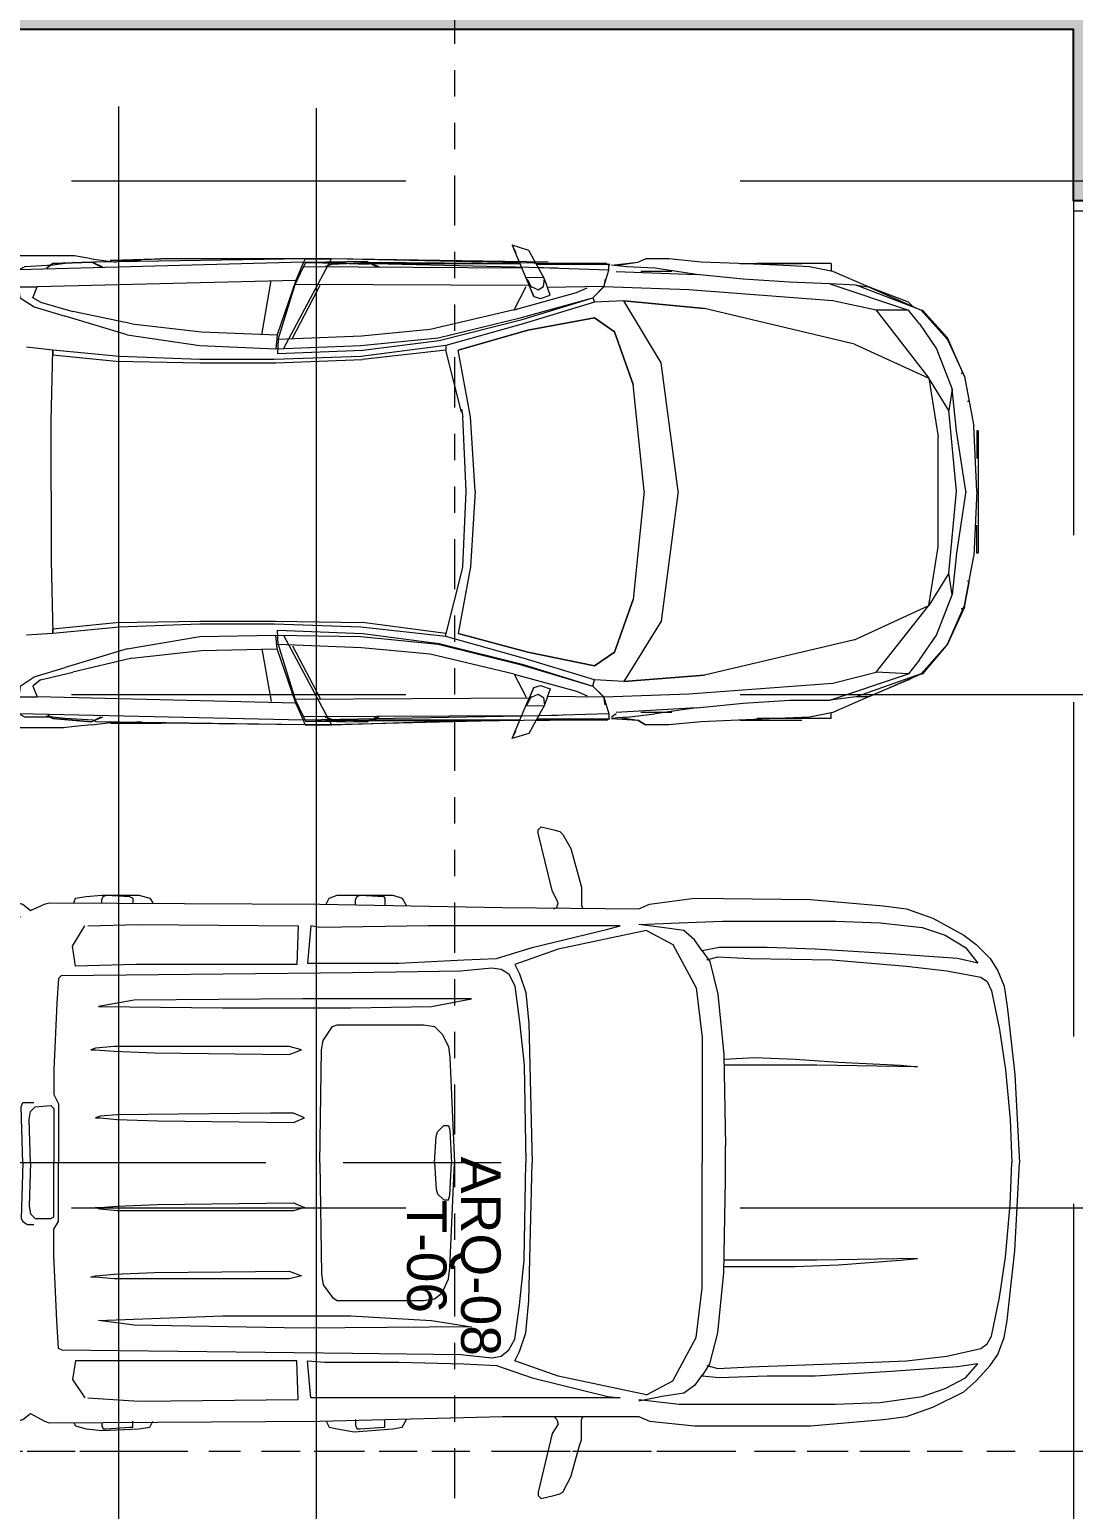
# Model space of a CAD drawing. Header units: metres. Extents: x -54 to 264, y -14 to 31.
# Drawn here: x 40.26 to 44.22, y 8.78 to 14.4 of the extents above; entities that cross this region are included whole.
import ezdxf
from ezdxf.enums import TextEntityAlignment as Align

# ---------------------------------------------------------------- set-up
doc = ezdxf.new("R2010")
doc.units = ezdxf.units.M
doc.header["$LTSCALE"] = 0.001
for name, pattern in [('CENTERX2', [101.6, 63.5, -12.7, 12.7, -12.7]), ('DIVIDEX2', [63.5, 25.4, -12.7, 0, -12.7, 0, -12.7]), ('HIDDENX2', [19.05, 12.7, -6.35])]:
    doc.linetypes.add(name, pattern=pattern)
doc.layers.get('0').update_dxf_attribs({"lineweight": 13, "true_color": 0x000000})
for name, color, linetype, lineweight, true_color in [('Jach-Anotaciones-Hatch-Lum80%', 250, 'Continuous', 13, 0x333333), ('JACH-Anotaciones-Lineas-CORTE', 7, 'DIVIDEX2', 18, 0x000000), ('JACH-Anotaciones-Lineas-CORTE @ 0.05', 7, 'DIVIDEX2', 18, 0x000000), ('JACH-Anotaciones-Lineas-CORTE @ 0.075', 7, 'DIVIDEX2', 18, 0x000000), ('JACH-Anotaciones-Lineas-EJES', 7, 'CENTERX2', 9, 0x666666), ('JACH-Arq-Lineas-Proyeccion', 250, 'HIDDENX2', 13, 0x333333), ('JACH-Arq-Mobiliario01-Autos', 7, 'Continuous', 9, 0x4d4d4d), ('JACH-Arq-Puertas01-', 7, 'Continuous', 13, 0x404040)]:
    doc.layers.add(name, color=color, linetype=linetype, lineweight=lineweight, true_color=true_color)
doc.layers.add('JACH-Arq-Muros01-Carga', color=3, linetype='Continuous', lineweight=25)
doc.styles.add('01c-Arial-JACH(3mm)', font='arial.ttf', dxfattribs={"height": 3})

# ---------------------------------------------------------------- blocks, each defined once
blk = doc.blocks.new('A$Cd78148f6')
for points in [[(4.0262, 3.0387), (4.0379, 3.0446), (4.0438, 3.0622), (4.0203, 3.1093), (3.9674, 3.3267), (3.9674, 3.3385), (3.9791, 3.3502), (4.0262, 3.3385), (4.0497, 3.3326), (4.0614, 3.3209), (4.0908, 3.268), (4.1261, 3.1445), (4.132, 3.121), (4.132, 3.1034), (4.132, 3.074), (4.132, 3.0505), (4.1378, 3.0387)], [(0, 2.0748), (0, 2.7919), (0.0294, 2.8448), (0.0764, 2.8624), (0.0764, 2.9564), (0.1058, 3.0035), (0.4232, 3.0799), (1.3636, 3.0916), (1.922, 3.0799), (2.0101, 3.0564), (2.0395, 3.0329), (2.0924, 3.0564), (2.1101, 3.0622), (3.1386, 3.0564), (3.8322, 3.0446), (4.3494, 3.0387), (4.3906, 3.0564), (4.561, 3.0799), (5.0019, 3.074), (5.2781, 3.0505), (5.3663, 3.0387), (5.4662, 3.0035), (5.5837, 2.9388), (5.6308, 2.9035), (5.6837, 2.8506), (5.713, 2.8036), (5.7366, 2.7448), (5.7483, 2.6684), (5.7601, 2.5685), (5.7777, 2.4098), (5.7953, 2.0748)], [(2.2041, 3.0622), (2.21, 3.0799), (2.2511, 3.0857), (2.3099, 3.0916), (2.451, 3.0916), (2.4921, 3.0799), (2.5039, 3.0622)], [(2.3099, 3.0622), (2.3099, 3.074), (2.3158, 3.0857), (2.3275, 3.0916), (2.4157, 3.0857), (2.4275, 3.0799), (2.4275, 3.0622)], [(3.1622, 3.0564), (3.1739, 3.0799), (3.2033, 3.0916), (3.268, 3.0916), (3.4149, 3.0916), (3.4502, 3.0799), (3.4678, 3.0505)], [(3.2738, 3.0564), (3.2738, 3.074), (3.2797, 3.0857), (3.2915, 3.0916), (3.3796, 3.0857), (3.3855, 3.0799), (3.3855, 3.0505)], [(0.094, 2.9153), (0.0999, 2.9623), (0.1352, 2.9858), (0.2116, 3.0093), (0.3409, 3.0152), (0.8464, 3.027), (1.4576, 3.0329), (1.8397, 3.0329), (1.9514, 3.0329), (1.9925, 3.0211), (1.9984, 3.0093), (1.9749, 2.9741), (1.9749, 2.9271), (1.9749, 2.0748)], [(0.2527, 2.9858), (0.241, 2.98), (0.241, 2.9682)], [(0.2527, 2.98), (0.2762, 2.98)], [(0.2939, 2.9682), (0.288, 2.98), (0.2762, 2.9858)], [(1.7045, 3.0035), (1.6928, 3.0035), (1.6928, 2.9917)], [(1.6928, 2.9741), (1.6928, 2.9858)], [(1.7045, 3.0035), (1.7339, 3.0035)], [(1.7515, 2.9917), (1.7515, 3.0035), (1.7398, 3.0035)], [(1.7515, 2.9858), (1.7515, 2.9741)], [(2.257, 2.9741), (2.451, 2.98), (3.0564, 2.9741), (3.0505, 2.8271), (2.4392, 2.8271), (2.21, 2.8213), (2.1982, 2.8977), (2.2452, 2.9741)], [(4.3494, 2.98), (4.5023, 2.9858), (4.6668, 2.9917), (4.8961, 2.9917), (5.0959, 2.9917), (5.2663, 2.9858), (5.425, 2.9682), (5.5132, 2.9388), (5.5896, 2.8918), (5.6366, 2.833), (5.5602, 2.8506), (5.3075, 2.8683), (5.0195, 2.8859), (4.8373, 2.8918), (4.6551, 2.8918), (4.5904, 2.88), (4.6198, 2.8389), (4.6492, 2.7155), (4.6727, 2.4862), (4.6786, 2.1395)], [(4.5904, 2.88), (4.561, 2.9212), (4.5199, 2.9564), (4.4376, 2.9682), (4.3494, 2.98)], [(0.241, 2.9564), (0.241, 2.9682)], [(0.241, 2.9623), (0.241, 2.9506), (0.2527, 2.9447)], [(0.2762, 2.9447), (0.2527, 2.9447)], [(0.2762, 2.9447), (0.288, 2.9506), (0.2939, 2.9623)], [(0.288, 2.9682), (0.288, 2.9564)], [(1.6928, 2.9741), (1.6928, 2.9623), (1.7045, 2.9564)], [(1.7339, 2.9564), (1.7045, 2.9564)], [(1.7398, 2.9564), (1.7515, 2.9623), (1.7515, 2.9741)], [(3.1563, 2.833), (3.4384, 2.833), (3.6853, 2.8448), (3.8087, 2.8506), (3.9439, 2.8918), (4.2319, 2.9623), (4.2789, 2.9741), (3.5501, 2.9741), (3.1386, 2.9682), (3.1034, 2.9741), (3.0916, 2.833), (3.1563, 2.833)], [(4.3788, 2.9564), (4.0438, 2.8859), (3.8792, 2.8271), (3.8969, 2.7919), (3.9204, 2.7213), (3.9321, 2.6038), (3.9439, 2.0748)], [(4.3788, 2.9564), (4.4787, 2.9035), (4.5669, 2.739), (4.5904, 2.5509), (4.5904, 2.304), (4.5904, 2.0748)], [(0.094, 2.9153), (0.094, 2.8977)], [(0.094, 2.8977), (1.8456, 2.9094), (1.9043, 2.8977), (1.9043, 2.0748)], [(0.1058, 2.0748), (0.1058, 2.7448), (0.1058, 2.8213), (0.1117, 2.8977)], [(0.7406, 2.9035), (0.7582, 2.8036), (0.7876, 2.7448), (0.8523, 2.7037), (0.9345, 2.6978), (1.4635, 2.6978), (1.5399, 2.7272), (1.5576, 2.7684), (1.587, 2.8448), (1.587, 2.9035)], [(2.1571, 2.786), (3.2621, 2.7977), (3.6735, 2.8036), (3.7911, 2.8154), (3.8263, 2.8095), (3.8557, 2.7919), (3.8792, 2.7448), (3.8969, 2.6097), (3.9145, 2.4451), (3.9204, 2.0748)], [(4.6081, 2.8448), (4.6492, 2.8565), (4.7726, 2.8506), (5.0841, 2.8448), (5.3663, 2.8213), (5.5191, 2.8036), (5.6484, 2.7801), (5.6719, 2.7625), (5.6895, 2.7272), (5.7189, 2.5803), (5.7424, 2.4275), (5.7601, 2.2394), (5.7659, 2.0748)], [(2.1571, 2.786), (2.1453, 2.7742), (2.1395, 2.6802), (2.1277, 2.4275), (2.1277, 2.3334), (2.1453, 2.2981), (2.1453, 2.0748)], [(0.2116, 2.6684), (1.7692, 2.6684)], [(2.7684, 2.6626), (3.2562, 2.6626), (3.5618, 2.6684), (3.7147, 2.6978), (3.074, 2.6978), (2.4333, 2.6919), (2.2981, 2.6684), (2.7684, 2.6626)], [(3.1386, 2.0748), (3.1445, 2.5039), (3.1504, 2.5391), (3.1857, 2.592), (3.2033, 2.5979), (3.5324, 2.5979), (3.5736, 2.592), (3.603, 2.5626), (3.6265, 2.5156), (3.6324, 2.4745), (3.65, 2.0748)], [(0.2116, 2.5626), (1.7927, 2.5626)], [(3.0681, 2.5039), (3.0211, 2.5156), (2.9388, 2.5156), (2.3569, 2.5156), (2.2864, 2.5097), (2.2688, 2.5039), (2.2864, 2.5039), (2.3569, 2.498), (2.5097, 2.4921), (3.0211, 2.4862), (3.0681, 2.5039)], [(4.6727, 2.4686), (4.7903, 2.4745), (4.9431, 2.4686), (5.1076, 2.4568), (5.3428, 2.4451), (5.4074, 2.4392), (5.0254, 2.4451), (4.8373, 2.4451), (4.6727, 2.4451)], [(0.2116, 2.4451), (1.7927, 2.4451)], [(0.2116, 2.3275), (1.7927, 2.3275)], [(2.0101, 2.0748), (2.0043, 2.2864), (2.0101, 2.304), (2.0278, 2.304), (2.0513, 2.304)], [(2.0395, 2.0748), (2.0337, 2.2394), (2.0395, 2.2688), (2.0572, 2.2864), (2.1159, 2.2923), (2.1277, 2.2805), (2.1277, 2.0748)], [(3.0799, 2.2452), (3.0387, 2.2629), (2.9506, 2.2629), (2.3687, 2.257), (2.304, 2.2511), (2.2864, 2.2452), (2.304, 2.2452), (2.3687, 2.2394), (2.5215, 2.2335), (3.0387, 2.2276), (3.0799, 2.2452)], [(0.2116, 2.2217), (1.7927, 2.2217)], [(3.5736, 2.0748), (3.5795, 2.1747), (3.5853, 2.1924), (3.6089, 2.2159), (3.6265, 2.2159), (3.6324, 2.1982), (3.6382, 2.0748)], [(4.6786, 2.0101), (4.6786, 2.1395)], [(0, 2.0748), (0, 1.3577), (0.0294, 1.3048), (0.0764, 1.2931), (0.0764, 1.1873), (0.1058, 1.152), (0.4232, 1.0697), (1.3636, 1.058), (1.922, 1.0756), (2.0101, 1.0991), (2.0395, 1.1226), (2.0924, 1.0932), (2.1101, 1.0874), (3.1386, 1.0932), (3.8322, 1.1109), (4.3494, 1.1109), (4.3906, 1.0932), (4.561, 1.0756), (5.0019, 1.0756), (5.2781, 1.0991), (5.3663, 1.1109), (5.4662, 1.1461), (5.5837, 1.2049), (5.6308, 1.2461), (5.6837, 1.3048), (5.713, 1.346), (5.7366, 1.4106), (5.7483, 1.4753), (5.7601, 1.5811), (5.7777, 1.7398), (5.7953, 2.0748)], [(0.094, 1.2343), (0.0999, 1.1873), (0.1352, 1.1579), (0.2116, 1.1403), (0.3409, 1.1285), (0.8464, 1.1226), (1.4576, 1.1109), (1.8397, 1.1167), (1.9514, 1.1226), (1.9925, 1.1285), (1.9984, 1.1403), (1.9749, 1.1755), (1.9749, 1.2225), (1.9749, 2.0748)], [(0.094, 1.2519), (1.8456, 1.2461), (1.9043, 1.2519), (1.9043, 2.0748)], [(0.1058, 2.0748), (0.1058, 1.4106), (0.1058, 1.3283), (0.1117, 1.2519)], [(0.2116, 2.0748), (1.7927, 2.0748)], [(2.9329, 2.0748), (0.529, 2.0748)], [(2.0101, 2.0748), (2.0043, 1.8632), (2.0101, 1.8514), (2.0278, 1.8397), (2.0513, 1.8397)], [(2.0395, 2.0748), (2.0337, 1.9102), (2.0395, 1.8808), (2.0572, 1.8632), (2.1159, 1.8632), (2.1277, 1.8691), (2.1277, 2.0748)], [(2.1571, 1.3636), (2.1453, 1.3695), (2.1395, 1.4753), (2.1277, 1.7221), (2.1277, 1.8221), (2.1453, 1.8514), (2.1453, 2.0748)], [(2.1571, 1.3636), (3.2621, 1.3519), (3.6735, 1.346), (3.7911, 1.3342), (3.8263, 1.3401), (3.8557, 1.3636), (3.8792, 1.4048), (3.8969, 1.5341), (3.9145, 1.7045), (3.9204, 2.0748)], [(3.1386, 2.0748), (3.1445, 1.6516), (3.1504, 1.6105), (3.1857, 1.5634), (3.2033, 1.5517), (3.5324, 1.5517), (3.5736, 1.5576), (3.603, 1.5811), (3.6265, 1.634), (3.6324, 1.6751), (3.65, 2.0748)], [(3.8263, 2.0748), (3.2268, 2.0748)], [(3.5736, 2.0748), (3.5795, 1.9749), (3.5853, 1.9572), (3.6089, 1.9337), (3.6265, 1.9337), (3.6324, 1.9514), (3.6382, 2.0748)], [(4.3788, 1.1932), (4.0438, 1.2637), (3.8792, 1.3225), (3.8969, 1.3577), (3.9204, 1.4283), (3.9321, 1.5517), (3.9439, 2.0748)], [(4.3788, 1.1932), (4.4787, 1.2461), (4.5669, 1.4106), (4.5904, 1.5987), (4.5904, 1.8456), (4.5904, 2.0748)], [(4.6081, 1.3048), (4.6492, 1.2931), (4.7726, 1.299), (5.0841, 1.3107), (5.3663, 1.3225), (5.5191, 1.3401), (5.6484, 1.3695), (5.6719, 1.3871), (5.6895, 1.4165), (5.7189, 1.5634), (5.7424, 1.7163), (5.7601, 1.9161), (5.7659, 2.0748)], [(4.3494, 1.1755), (4.5023, 1.1579), (4.6668, 1.1579), (4.8961, 1.1579), (5.0959, 1.1579), (5.2663, 1.1638), (5.425, 1.1873), (5.5132, 1.2167), (5.5896, 1.2578), (5.6366, 1.3107), (5.5602, 1.299), (5.3075, 1.2813), (5.0195, 1.2637), (4.8373, 1.2637), (4.6551, 1.2578), (4.5904, 1.2637), (4.6198, 1.3107), (4.6492, 1.4283), (4.6727, 1.6575), (4.6786, 2.0101)], [(0.2116, 1.9279), (1.7927, 1.9279)], [(3.0799, 1.9043), (3.0387, 1.8926), (2.9506, 1.8926), (2.3687, 1.8926), (2.304, 1.8985), (2.2864, 1.9043), (2.304, 1.9043), (2.3687, 1.9102), (2.5215, 1.9161), (3.0387, 1.922), (3.0799, 1.9043)], [(0.2116, 1.8221), (1.7927, 1.8221)], [(0.2116, 1.7045), (1.7927, 1.7045)], [(4.6727, 1.681), (4.7903, 1.681), (4.9431, 1.681), (5.1076, 1.6869), (5.3428, 1.7045), (5.4074, 1.7104), (5.0254, 1.7045), (4.8373, 1.7045), (4.6727, 1.7045)], [(3.0681, 1.6457), (3.0211, 1.634), (2.9388, 1.634), (2.3569, 1.634), (2.2864, 1.6399), (2.2688, 1.6399), (2.2864, 1.6457), (2.3569, 1.6516), (2.5097, 1.6575), (3.0211, 1.6634), (3.0681, 1.6457)], [(0.2116, 1.5928), (1.7927, 1.5928)], [(0.2116, 1.4812), (1.7692, 1.4812)], [(2.7684, 1.4929), (3.2562, 1.4929), (3.5618, 1.4753), (3.7147, 1.4518), (3.074, 1.4459), (2.4333, 1.4576), (2.2981, 1.4753), (2.7684, 1.4929)], [(0.7406, 1.2461), (0.7582, 1.346), (0.7876, 1.4048), (0.8523, 1.4459), (0.9345, 1.4518), (1.4635, 1.4576), (1.5399, 1.4283), (1.5576, 1.3812), (1.587, 1.3107), (1.587, 1.2461)], [(2.257, 1.1814), (2.451, 1.1696), (3.0564, 1.1755), (3.0505, 1.3225), (2.4392, 1.3225), (2.21, 1.3225), (2.1982, 1.2519), (2.2452, 1.1814)], [(3.1563, 1.3166), (3.4384, 1.3166), (3.6853, 1.3107), (3.8087, 1.3048), (3.9439, 1.2578), (4.2319, 1.1873), (4.2789, 1.1814), (3.5501, 1.1814), (3.1386, 1.1814), (3.1034, 1.1814), (3.0916, 1.3225), (3.1563, 1.3166)], [(0.094, 1.2343), (0.094, 1.2519)], [(4.5904, 1.2696), (4.561, 1.2284), (4.5199, 1.199), (4.4376, 1.1873), (4.3494, 1.1696)], [(0.2527, 1.2108), (0.241, 1.2049), (0.241, 1.1932)], [(0.241, 1.1932), (0.241, 1.1814)], [(0.241, 1.1814), (0.241, 1.1755), (0.2527, 1.1696)], [(0.2762, 1.2049), (0.2527, 1.2049)], [(0.2939, 1.1932), (0.288, 1.2049), (0.2762, 1.2108)], [(0.2762, 1.1696), (0.288, 1.1755), (0.2939, 1.1814)], [(0.288, 1.1814), (0.288, 1.1932)], [(1.7045, 1.199), (1.6928, 1.1932), (1.6928, 1.1814)], [(1.6928, 1.1814), (1.6928, 1.1638)], [(1.7339, 1.1932), (1.7045, 1.1932)], [(1.7515, 1.1814), (1.7515, 1.1932), (1.7398, 1.199)], [(1.7515, 1.1638), (1.7515, 1.1814)], [(0.2527, 1.1696), (0.2762, 1.1696)], [(1.6928, 1.1638), (1.6928, 1.1579), (1.7045, 1.152)], [(1.7045, 1.152), (1.7339, 1.152)], [(1.7398, 1.152), (1.7515, 1.1579), (1.7515, 1.1638)], [(2.2041, 1.0874), (2.21, 1.0756), (2.2511, 1.0638), (2.3099, 1.058), (2.451, 1.0638), (2.4921, 1.0697), (2.5039, 1.0932)], [(2.3099, 1.0874), (2.3099, 1.0756), (2.3158, 1.0638), (2.3275, 1.0638), (2.4157, 1.0697), (2.4275, 1.0697), (2.4275, 1.0932)], [(3.1622, 1.0932), (3.1739, 1.0697), (3.2033, 1.0638), (3.268, 1.0521), (3.4149, 1.0638), (3.4502, 1.0697), (3.4678, 1.0991)], [(3.2738, 1.0991), (3.2738, 1.0756), (3.2797, 1.0638), (3.2915, 1.0638), (3.3796, 1.0697), (3.3855, 1.0697), (3.3855, 1.0991)], [(4.0262, 1.1109), (4.0379, 1.0991), (4.0438, 1.0815), (4.0203, 1.0462), (3.9674, 0.8229), (3.9674, 0.8111), (3.9791, 0.7994), (4.0262, 0.8111), (4.0497, 0.817), (4.0614, 0.8229), (4.0908, 0.8816), (4.1261, 1.0051), (4.132, 1.0227), (4.132, 1.0521), (4.132, 1.0756), (4.132, 1.0991), (4.1378, 1.1109)]]:
    blk.add_lwpolyline(points)
blk = doc.blocks.new('A$C2694dd4e')
for points in [[(-2.1865, 0.8523), (-1.9925, 0.9522), (-1.922, 0.9757)], [(-1.922, 0.9757), (-1.9043, 0.9816), (-1.9043, 0.9816), (-1.8162, 0.8875)], [(-1.346, 0.3762), (-1.922, 0.9757)], [(-1.7809, 0.8464), (-1.9043, 0.9816)], [(-1.7398, 0.817), (-1.9043, 0.9816)], [(-1.3754, 0.3115), (-1.9925, 0.9522)], [(-1.8397, 0.9052), (-1.8632, 0.9169), (-1.8397, 0.9052)], [(-1.7398, 0.8111), (-1.8397, 0.9052), (-1.7398, 0.8111)], [(-1.9572, 0.6348), (-2.1865, 0.8523), (-2.2276, 0.817), (-1.9925, 0.5936)], [(-2.1453, 0.817), (-1.9279, 0.8816)], [(-1.8162, 0.8875), (-1.7692, 0.8346)], [(-1.7398, 0.8052), (-1.775, 0.8464)], [(-1.7692, 0.8346), (-1.7398, 0.8052)], [(-1.7398, 0.8111), (-1.7398, 0.817)], [(-1.7398, 0.8111), (-1.7398, 0.8111)], [(-1.7221, 0.77), (-1.7398, 0.8111), (-1.728, 0.7758)], [(-1.7398, 0.8052), (-1.587, 0.6524), (-1.3401, 0.3938), (-1.7398, 0.8111)], [(-1.3401, 0.3938), (-1.7398, 0.8052)], [(-1.7574, 0.4643), (-1.9572, 0.6348)], [(-1.9925, 0.5936), (-1.7633, 0.4114)], [(-1.4812, 0.288), (-1.7574, 0.4643)], [(-1.3166, 0.4526), (-1.3636, 0.3409)], [(-1.2813, 0.4056), (-1.3107, 0.4643), (-1.3225, 0.4349)], [(-1.7633, 0.4114), (-1.487, 0.241)], [(-1.3166, 0.288), (-1.2813, 0.4056)], [(-1.3401, 0.2704), (-1.3166, 0.288), (-1.3166, 0.2939), (-1.3636, 0.3409), (-1.3754, 0.3115)], [(-1.1109, 0.1528), (-1.299, 0.3468)], [(-1.105, 0.1469), (-1.299, 0.3468)], [(-1.1109, 0.1587), (-1.2931, 0.3468)], [(-1.4812, 0.288), (-1.3871, 0.3174)], [(-1.4812, 0.288), (-1.2696, 0.1646)], [(-1.3812, 0.2998), (-1.393, 0.2704), (-1.3754, 0.3115), (-1.3636, 0.2762), (-1.3401, 0.2704)], [(-1.3636, 0.335), (-1.3754, 0.2998)], [(-1.3695, 0.3233), (-1.3754, 0.3115)], [(-1.3695, 0.3291), (-1.3695, 0.3233)], [(-1.346, 0.2292), (-1.3166, 0.288)], [(-1.1226, 0.1352), (-1.299, 0.3291)], [(-1.487, 0.241), (-1.2402, 0.1058)], [(-1.393, 0.2704), (-1.3812, 0.2469), (-1.346, 0.2292)], [(-1.1814, 0.1058), (-1.3342, 0.2586)], [(-1.1109, 0.1587), (-1.1109, 0.1528), (-1.1285, 0.1705)], [(-1.2696, 0.1646), (-1.2284, 0.1469)], [(-1.1814, 0.1058), (-1.1226, 0.1352), (-1.1109, 0.1469), (-1.105, 0.1469)], [(-1.1814, 0.1058), (-1.2402, 0.1058)]]:
    blk.add_lwpolyline(points)
blk = doc.blocks.new('A$C1acd5600')
for points in [[(1.2519, 2.5685), (1.199, 2.5685), (1.0874, 2.5685), (0.9581, 2.5685)], [(2.163, 2.545), (1.0815, 2.5156)], [(1.2108, 2.5333), (1.105, 2.5274), (1.0815, 2.5156)], [(1.1873, 2.5215), (1.2108, 2.5391), (1.1932, 2.5274)], [(1.2108, 2.5391), (1.3577, 2.545), (1.2108, 2.5391)], [(1.2578, 2.5391), (1.2108, 2.5333)], [(1.2931, 2.5685), (1.2519, 2.5685)], [(1.3636, 2.545), (1.2578, 2.5391)], [(1.3577, 2.5568), (1.2931, 2.5685)], [(1.3577, 2.5568), (1.4518, 2.545)], [(1.3989, 2.5274), (1.3577, 2.545)], [(1.3577, 2.545), (1.3577, 2.545)], [(1.393, 2.5274), (1.3577, 2.545)], [(1.3754, 2.545), (1.3636, 2.545)], [(2.1688, 2.5568), (1.3754, 2.545)], [(1.4459, 2.5509), (1.4283, 2.5509)], [(1.6399, 2.5568), (1.4341, 2.5509)], [(1.4341, 2.5509), (1.6222, 2.5568)], [(1.4341, 2.5509), (1.4341, 2.5509)], [(1.5458, 2.5509), (1.4812, 2.5509), (1.4459, 2.5509)], [(1.4812, 2.5509), (1.4812, 2.5509)], [(2.1688, 2.5568), (1.6222, 2.5568)], [(2.1688, 2.5568), (1.6222, 2.5568)], [(2.163, 2.545), (2.1336, 2.4745), (2.063, 2.2688)], [(2.0866, 2.2159), (2.2688, 2.5568)], [(2.1688, 2.5568), (2.2688, 2.5568), (2.1688, 2.5568), (2.163, 2.545)], [(3.1269, 2.5215), (2.163, 2.545)], [(2.2688, 2.5568), (2.1688, 2.5568)], [(2.1688, 2.5568), (2.1688, 2.5568)], [(2.1688, 2.5568), (2.1688, 2.5568)], [(3.0975, 2.5391), (2.2688, 2.5568)], [(3.0916, 2.545), (2.2688, 2.5568)], [(3.0916, 2.5391), (2.6214, 2.5509), (2.2688, 2.5568)], [(3.3326, 2.5333), (3.4325, 2.545)], [(3.3914, 2.5274), (3.3326, 2.5333)], [(3.3561, 2.5333), (3.4325, 2.545), (3.4619, 2.5568)], [(3.5501, 2.5568), (3.4619, 2.5568), (3.4619, 2.5568)], [(3.6735, 2.545), (3.5501, 2.5568)], [(3.8146, 2.5391), (3.6735, 2.545)], [(3.9615, 2.5333), (3.8146, 2.5391)], [(3.8205, 2.5391), (4.0556, 2.5391)], [(4.1672, 2.5391), (3.8851, 2.5391)], [(4.1731, 2.5097), (4.0849, 2.5274), (3.9615, 2.5333)], [(4.1672, 2.5391), (4.1672, 2.5097)], [(2.1336, 2.4745), (1.152, 2.451)], [(1.3989, 2.5274), (1.3989, 2.5274)], [(2.0043, 2.2688), (2.0395, 2.4745)], [(3.3091, 2.4804), (3.3032, 2.451), (3.2621, 2.4098), (3.268, 2.3922)], [(3.3502, 2.5097), (3.6559, 2.498)], [(3.4972, 2.5215), (3.3914, 2.5274)], [(3.5618, 2.5097), (3.4443, 2.5097)], [(3.5089, 2.5097), (3.4502, 2.5097)], [(3.6559, 2.498), (3.4972, 2.5215)], [(3.5618, 2.5097), (3.5089, 2.5097)], [(3.8322, 2.4804), (3.6559, 2.498)], [(4.0085, 2.4686), (3.8322, 2.4804)], [(4.3083, 2.451), (4.1731, 2.5097)], [(1.0874, 2.4098), (1.0815, 2.451), (1.152, 2.451)], [(1.1344, 2.4098), (1.152, 2.451)], [(3.3032, 2.451), (3.3032, 2.451)], [(3.6265, 2.4392), (3.3032, 2.451)], [(4.1731, 2.3981), (3.6265, 2.4392)], [(4.1614, 2.4627), (4.0085, 2.4686)], [(4.2613, 2.4568), (4.1614, 2.4627), (4.4611, 2.3628)], [(4.4611, 2.3922), (4.3083, 2.451), (4.5081, 2.3628), (4.2613, 2.4568), (4.3083, 2.451)], [(4.3083, 2.451), (4.3083, 2.451)], [(4.3083, 2.451), (4.3083, 2.451)], [(1.0874, 2.4098), (1.1403, 2.3746)], [(1.1638, 2.3922), (1.1344, 2.4098)], [(1.1403, 2.3746), (1.2578, 2.3393)], [(1.1638, 2.3922), (1.2872, 2.3569)], [(2.9858, 2.3334), (3.2621, 2.4098)], [(3.268, 2.3922), (2.9976, 2.3099)], [(3.3796, 2.3981), (3.268, 2.3922)], [(3.3796, 2.3981), (3.268, 2.3922)], [(3.5207, 2.163), (3.3796, 2.3981)], [(3.6853, 2.3687), (3.3796, 2.3981)], [(3.3796, 2.3981), (3.6853, 2.3687)], [(3.4267, 2.3922), (3.4267, 2.3922)], [(4.2554, 2.2335), (3.6853, 2.3687)], [(4.3377, 2.3628), (4.1731, 2.3981)], [(4.3377, 2.3628), (4.5375, 2.1042)], [(4.5023, 2.3099), (4.4611, 2.3628), (4.3377, 2.3628)], [(4.4611, 2.3922), (4.4787, 2.3746)], [(4.5081, 2.3628), (4.6081, 2.2511)], [(4.5081, 2.3628), (4.514, 2.3628)], [(4.5081, 2.3628), (4.5081, 2.3628)], [(4.514, 2.3628), (4.6081, 2.257)], [(1.4929, 2.2688), (1.2578, 2.3393)], [(1.5105, 2.3099), (1.2872, 2.3569)], [(1.5105, 2.3099), (1.775, 2.2805)], [(2.6743, 2.257), (2.9858, 2.3334)], [(2.9976, 2.3099), (2.7037, 2.2276)], [(3.268, 2.3334), (3.0152, 2.2864)], [(3.0152, 2.2864), (3.268, 2.3334)], [(3.3444, 2.2805), (3.268, 2.3334)], [(3.268, 2.3334), (3.3444, 2.2805)], [(4.5023, 2.3099), (4.5669, 2.2159)], [(1.4929, 2.2688), (1.7692, 2.2276)], [(1.775, 2.2805), (2.063, 2.2688)], [(2.063, 2.2688), (2.0572, 2.2159)], [(2.3804, 2.2276), (2.6743, 2.257)], [(3.0152, 2.2864), (2.7507, 2.21)], [(2.7507, 2.21), (3.0152, 2.2864)], [(3.4149, 2.0807), (3.3444, 2.2805)], [(3.3444, 2.2805), (3.4149, 2.0807)], [(4.6081, 2.2511), (4.6727, 2.1101), (4.6081, 2.257)], [(1.4635, 2.1865), (1.2108, 2.21), (1.1109, 2.2217)], [(1.2049, 1.9396), (1.2108, 2.21)], [(1.2108, 2.21), (1.2108, 2.1924)], [(1.2108, 2.1924), (1.4518, 2.1688)], [(1.7692, 2.2276), (2.0572, 2.2159)], [(2.0572, 2.2159), (2.3804, 2.2276)], [(2.7037, 2.2276), (2.3804, 2.1865)], [(2.7037, 2.2276), (2.7037, 2.21), (2.3863, 2.1747)], [(2.7037, 2.2276), (2.7037, 2.2276)], [(2.7625, 1.9749), (2.7037, 2.21)], [(2.7977, 1.9572), (2.7507, 2.21)], [(4.2554, 2.2335), (4.5375, 2.1042)], [(4.5669, 2.2159), (4.6257, 2.063)], [(1.4518, 2.1688), (1.7692, 2.163)], [(1.7692, 2.1747), (1.4635, 2.1865)], [(2.0513, 2.1747), (1.7692, 2.1747)], [(1.7692, 2.163), (2.0572, 2.163)], [(2.3804, 2.1865), (2.0513, 2.1747)], [(2.0572, 2.163), (2.3863, 2.1747)], [(3.5853, 1.6751), (3.5207, 2.163)], [(3.456, 1.6751), (3.4149, 2.0807)], [(4.6139, 1.9808), (4.5375, 2.1042), (4.5728, 1.8808)], [(4.5375, 2.1042), (4.5375, 2.1042)], [(4.6668, 2.1218), (4.661, 2.1218)], [(4.6668, 2.1218), (4.6668, 2.1218)], [(4.6727, 2.1101), (4.708, 1.922)], [(4.6727, 2.1101), (4.6903, 2.016), (4.6845, 2.016)], [(4.6257, 2.063), (4.6139, 1.9808)], [(4.6433, 1.9043), (4.6257, 2.063)], [(2.7625, 1.9866), (2.7684, 1.9572)], [(4.6139, 1.3636), (4.6433, 1.6751), (4.6139, 1.9808)], [(1.2049, 1.6751), (1.2049, 1.9396)], [(2.7801, 1.6751), (2.7684, 1.9572)], [(2.8154, 1.6751), (2.7977, 1.9572)], [(2.8154, 1.6751), (2.7977, 1.9572)], [(4.7197, 1.6751), (4.708, 1.922)], [(4.5728, 1.4635), (4.5728, 1.6751), (4.5728, 1.8808)], [(4.6786, 1.6751), (4.6433, 1.9043)], [(4.7256, 1.9043), (4.7197, 1.9043), (4.7197, 1.7986)], [(4.7256, 1.9043), (4.7256, 1.44)], [(1.2049, 1.6751), (1.2049, 1.4106)], [(2.7684, 1.3871), (2.7801, 1.6751)], [(2.8154, 1.6751), (2.7977, 1.3871)], [(3.456, 1.6751), (3.4149, 1.2637)], [(3.5853, 1.6751), (3.5207, 1.1814)], [(4.6786, 1.6751), (4.6433, 1.44)], [(4.6786, 1.6751), (4.6433, 1.44)], [(4.7197, 1.6751), (4.708, 1.4283)], [(4.7197, 1.44), (4.7197, 1.5458)], [(4.6139, 1.3636), (4.5375, 1.2402), (4.5728, 1.4635)], [(1.2049, 1.4106), (1.2108, 1.1344)], [(4.6433, 1.44), (4.6257, 1.2813)], [(4.6727, 1.2402), (4.708, 1.4283)], [(4.7256, 1.44), (4.7197, 1.44)], [(2.7625, 1.3695), (2.7037, 1.1344)], [(2.7977, 1.3871), (2.7507, 1.1344)], [(2.7625, 1.3636), (2.7684, 1.3871)], [(4.6257, 1.2813), (4.6139, 1.3636)], [(4.6727, 1.2343), (4.6903, 1.3283), (4.6845, 1.3342)], [(3.4149, 1.2637), (3.3444, 1.0638)], [(3.3444, 1.0638), (3.4149, 1.2637)], [(4.2554, 1.1109), (4.5375, 1.2402)], [(4.3377, 0.9874), (4.5375, 1.2402)], [(4.5375, 1.2402), (4.5375, 1.2402)], [(4.5669, 1.1285), (4.6257, 1.2813)], [(4.6727, 1.2343), (4.6081, 1.0932), (4.6727, 1.2402)], [(1.4518, 1.1755), (1.7692, 1.1814)], [(1.7692, 1.1814), (2.0572, 1.1814)], [(2.0572, 1.1814), (2.3863, 1.1755)], [(3.5207, 1.1814), (3.3796, 0.9522)], [(4.6668, 1.2284), (4.661, 1.2284)], [(4.6668, 1.2284), (4.6668, 1.2284)], [(1.4635, 1.1579), (1.2108, 1.1344), (1.1109, 1.1285)], [(1.2108, 1.152), (1.4518, 1.1755)], [(1.2108, 1.1344), (1.2108, 1.152)], [(1.7692, 1.1696), (1.4635, 1.1579)], [(2.0513, 1.1696), (1.7692, 1.1696)], [(1.7692, 1.1226), (2.0572, 1.1285)], [(2.3804, 1.1579), (2.0513, 1.1696)], [(2.0572, 1.1285), (2.3804, 1.1226)], [(2.063, 1.0756), (2.0572, 1.1285)], [(2.0866, 1.1285), (2.2688, 0.7876)], [(2.7037, 1.1226), (2.3804, 1.1579)], [(2.7037, 1.1226), (2.7037, 1.1344), (2.3863, 1.1755)], [(3.0152, 1.0638), (2.7507, 1.1344)], [(2.7507, 1.1344), (3.0152, 1.0638)], [(4.5023, 1.0345), (4.5669, 1.1285)], [(1.4929, 1.0756), (1.2578, 1.0051)], [(1.4929, 1.0756), (1.7692, 1.1226)], [(1.5105, 1.0403), (1.775, 1.0697)], [(1.775, 1.0697), (2.063, 1.0756)], [(2.0043, 1.0756), (2.0395, 0.8758)], [(2.163, 0.8052), (2.1336, 0.8699), (2.063, 1.0756)], [(2.3804, 1.1226), (2.6743, 1.0932)], [(2.6743, 1.0932), (2.9858, 1.0168)], [(2.9976, 1.0403), (2.7037, 1.1226)], [(2.7037, 1.1226), (2.7037, 1.1226)], [(4.2554, 1.1109), (3.6853, 0.9757)], [(4.5081, 0.9816), (4.6081, 1.0932), (4.514, 0.9816)], [(1.5105, 1.0403), (1.2872, 0.9874)], [(2.9858, 1.0168), (3.2621, 0.9345)], [(3.268, 0.9581), (2.9976, 1.0403)], [(3.268, 1.011), (3.0152, 1.0638)], [(3.0152, 1.0638), (3.268, 1.011)], [(3.3444, 1.0638), (3.268, 1.011)], [(3.268, 1.011), (3.3444, 1.0638)], [(4.5023, 1.0345), (4.4611, 0.9816), (4.3377, 0.9874)], [(1.0874, 0.9345), (1.1403, 0.9698)], [(1.1638, 0.9581), (1.1344, 0.9345)], [(1.1403, 0.9698), (1.2578, 1.0051)], [(1.1638, 0.9581), (1.2872, 0.9874)], [(3.2621, 0.9345), (3.268, 0.9581)], [(3.3796, 0.9522), (3.268, 0.9581)], [(3.3796, 0.9522), (3.268, 0.9581)], [(3.6853, 0.9757), (3.3796, 0.9522)], [(3.3796, 0.9522), (3.6853, 0.9757)], [(3.4267, 0.9581), (3.4267, 0.9581)], [(4.2613, 0.8934), (4.1614, 0.8816), (4.4611, 0.9816)], [(4.1731, 0.9463), (4.3377, 0.9874)], [(4.4611, 0.9581), (4.3083, 0.8934), (4.5081, 0.9816), (4.2613, 0.8934)], [(4.4611, 0.9581), (4.4787, 0.9698)], [(4.5081, 0.9816), (4.514, 0.9816)], [(4.5081, 0.9816), (4.5081, 0.9816)], [(1.0874, 0.9345), (1.0815, 0.8934), (1.152, 0.8934)], [(1.1344, 0.9345), (1.152, 0.8934)], [(3.3091, 0.864), (3.3032, 0.8934), (3.2621, 0.9345)], [(3.3032, 0.8934), (3.6265, 0.9052)], [(3.6265, 0.9052), (4.1731, 0.9463)], [(2.1336, 0.8699), (1.152, 0.8934)], [(3.3032, 0.8934), (3.3032, 0.8934)], [(3.6559, 0.8523), (3.3502, 0.8346)], [(3.6559, 0.8523), (3.4972, 0.8287)], [(3.6559, 0.8523), (3.8322, 0.8699)], [(3.8322, 0.8699), (4.0085, 0.8816)], [(4.0085, 0.8816), (4.1614, 0.8816)], [(4.3083, 0.8934), (4.1731, 0.8346)], [(4.3083, 0.8934), (4.2613, 0.8934)], [(4.3083, 0.8934), (4.3083, 0.8934)], [(4.3083, 0.8934), (4.3083, 0.8934)], [(2.163, 0.8052), (1.0815, 0.8287)], [(1.2108, 0.817), (1.105, 0.817), (1.0815, 0.8287)], [(1.1873, 0.8229), (1.2108, 0.8111), (1.1932, 0.8229)], [(1.2578, 0.8111), (1.2108, 0.817)], [(1.2108, 0.8111), (1.3577, 0.7994), (1.2108, 0.8111)], [(1.3636, 0.8052), (1.2578, 0.8111)], [(1.3577, 0.7876), (1.2931, 0.7817)], [(1.3989, 0.817), (1.3577, 0.7994)], [(1.393, 0.817), (1.3577, 0.7994)], [(1.3577, 0.7876), (1.4518, 0.7994)], [(1.3577, 0.7994), (1.3577, 0.7994)], [(1.3754, 0.7994), (1.3636, 0.8052)], [(2.1688, 0.7876), (1.3754, 0.7994)], [(1.3989, 0.817), (1.3989, 0.817)], [(1.4459, 0.7935), (1.4283, 0.7935)], [(1.6399, 0.7935), (1.4341, 0.7935)], [(1.4341, 0.7935), (1.6222, 0.7935)], [(1.4341, 0.7935), (1.4341, 0.7935)], [(1.5458, 0.7994), (1.4812, 0.7935), (1.4459, 0.7935)], [(1.4812, 0.7994), (1.4812, 0.7935)], [(2.1688, 0.7876), (1.6222, 0.7935)], [(2.1688, 0.7876), (1.6222, 0.7935)], [(3.1269, 0.8229), (2.163, 0.8052)], [(2.2688, 0.7876), (2.1688, 0.7876), (2.163, 0.8052)], [(2.2688, 0.7876), (2.1688, 0.7876)], [(2.1688, 0.7876), (2.2688, 0.7876)], [(2.1688, 0.7876), (2.1688, 0.7876)], [(2.1688, 0.7876), (2.1688, 0.7876)], [(2.9858, 0.8052), (2.2688, 0.7876)], [(2.2688, 0.7876), (2.6214, 0.7994), (2.98, 0.8052), (2.2688, 0.7876)], [(3.0916, 0.8052), (2.6214, 0.7994)], [(3.0505, 0.8052), (3.0916, 0.8052), (3.0505, 0.8052), (3.0975, 0.8052)], [(3.3502, 0.8287), (3.3326, 0.817)], [(3.3914, 0.817), (3.3326, 0.8111)], [(3.3326, 0.8111), (3.4325, 0.8052), (3.4619, 0.7876), (3.4619, 0.7876)], [(3.3502, 0.8287), (3.3502, 0.8287)], [(3.3561, 0.817), (3.4325, 0.8052)], [(3.3914, 0.817), (3.4972, 0.8287)], [(3.4619, 0.7876), (3.4325, 0.8052)], [(3.5618, 0.8346), (3.4443, 0.8346)], [(3.5089, 0.8346), (3.4502, 0.8346)], [(3.5501, 0.7876), (3.4619, 0.7876), (3.4619, 0.7876)], [(3.5618, 0.8346), (3.5089, 0.8346)], [(3.6735, 0.7994), (3.5501, 0.7876)], [(3.8146, 0.8052), (3.6735, 0.7994)], [(3.9615, 0.8111), (3.8146, 0.8052)], [(3.8205, 0.8052), (4.0556, 0.8052)], [(4.1672, 0.8111), (3.8851, 0.8111)], [(4.1731, 0.8346), (4.0849, 0.817), (3.9615, 0.8111)], [(4.1672, 0.8111), (4.1672, 0.8346)], [(1.2519, 0.7758), (1.199, 0.7758), (1.0874, 0.7758), (0.9581, 0.7758)], [(1.2931, 0.7817), (1.2519, 0.7758)]]:
    blk.add_lwpolyline(points)
at = {"lineweight": 0, "ltscale": 100, "rotation": 45.82138859261367}
blk.add_blockref('A$C2694dd4e', (4.2022, 3.2255), dxfattribs=at)
at = {"lineweight": 0, "ltscale": 100, "xscale": -1, "rotation": 134.1786114073864}
blk.add_blockref('A$C2694dd4e', (4.2022, 0.1189), dxfattribs=at)
blk = doc.blocks.new('*U57')
at = {"linetype": 'DIVIDEX2', "lineweight": 0, "ltscale": 100}
blk.add_lwpolyline([(-772.495, 0), (50.688, 0)], dxfattribs=at)
at = {"lineweight": 0, "ltscale": 100, "style": '01c-Arial-JACH(3mm)'}
for tag, p in [('JACH-SECCIONMURO', (-777.995, 2.109)), ('NO.DEPLANO', (-777.995, -1.994))]:
    blk.add_attdef(tag, text='', height=3, dxfattribs=at).set_placement(p, align=Align.MIDDLE_CENTER)
blk = doc.blocks.new('*U292')
at = {"layer": 'JACH-Anotaciones-Lineas-CORTE @ 0.05', "xscale": 0.05, "yscale": 0.05, "zscale": 0.05}
blk.add_blockref('*U57', (50.9401, 9), dxfattribs=at)
at = {"layer": 'JACH-Anotaciones-Lineas-CORTE @ 0.075', "xscale": 0.075, "yscale": 0.075, "zscale": 0.075}
blk.add_blockref('*U57', (50.9401, 9), dxfattribs=at)
blk = doc.blocks.new('*U185')
at = {"linetype": 'DIVIDEX2', "lineweight": 0, "ltscale": 100}
blk.add_lwpolyline([(-810.476, 0), (-344.582, 0)], dxfattribs=at)
at = {"lineweight": 0, "ltscale": 100, "style": '01c-Arial-JACH(3mm)'}
for tag, p in [('JACH-SECCIONMURO', (-815.976, 2.109)), ('NO.DEPLANO', (-815.976, -1.994))]:
    blk.add_attdef(tag, text='', height=3, dxfattribs=at).set_placement(p, align=Align.MIDDLE_CENTER)
blk = doc.blocks.new('*U378')
at = {"layer": 'JACH-Anotaciones-Lineas-CORTE @ 0.05'}
ref = blk.add_blockref('*U185', (-41.8709, -31.0582), dxfattribs=dict(at, xscale=0.05, yscale=0.05, zscale=-0.05, rotation=270))
ref.add_attrib('NO.DEPLANO', 'ARQ-08', dxfattribs={"layer": '0', "lineweight": 0, "ltscale": 100, "height": 0.15, "rotation": 270, "style": '01c-Arial-JACH(3mm)'}).set_placement((41.9706, 9.7406), align=Align.MIDDLE_CENTER)
ref.add_attrib('JACH-SECCIONMURO', 'T-06', dxfattribs={"layer": '0', "lineweight": 0, "ltscale": 100, "height": 0.15, "rotation": 270, "style": '01c-Arial-JACH(3mm)'}).set_placement((41.7654, 9.7406), align=Align.MIDDLE_CENTER)
at = {"layer": 'JACH-Anotaciones-Lineas-CORTE @ 0.075', "xscale": -0.075, "yscale": 0.075, "zscale": 0.075, "rotation": 90}
blk.add_blockref('*U185', (41.8709, -31.0582), dxfattribs=at)

msp = doc.modelspace()

# ---------------------------------------------------------------- hatches: boundary and pattern name
at = {"layer": 'Jach-Anotaciones-Hatch-Lum80%', "ltscale": 100}
msp.add_hatch(color=256, dxfattribs=at).paths.add_polyline_path([(40.1709, 14.55), (40.7209, 14.55), (41.2709, 14.55), (41.5709, 14.55), (42.3959, 14.55), (44.2209, 14.55), (44.2209, 15.45), (44.5209, 15.45), (44.5209, 15.3), (44.3709, 15.3), (44.3709, 14.2), (44.6709, 14.2), (44.6709, 14.05), (44.3709, 13.75), (44.2209, 13.75), (44.2209, 14.4), (38.6209, 14.4), (38.6209, 14.55), (39.4209, 14.55), (39.4209, 15.7), (38.6209, 15.7), (38.6209, 15.85), (40.1709, 15.85), (40.1709, 15.7), (39.5709, 15.7), (39.5709, 14.55), (39.9959, 14.55)])

# ---------------------------------------------------------------- linework, layer by layer
at = {"layer": 'JACH-Anotaciones-Lineas-EJES', "ltscale": 100}
for points in [[(40.5959, -2.4024), (40.5959, 25.8879)], [(41.3459, -2.4086), (41.3459, 25.8816)], [(22.6359, 13.825), (52.1472, 13.825)], [(22.6359, 11.875), (52.1472, 11.875)], [(22.6359, 9.925), (52.1472, 9.925)]]:
    msp.add_lwpolyline(points, dxfattribs=at)
at = {"layer": 'JACH-Arq-Lineas-Proyeccion', "ltscale": 100}
msp.add_lwpolyline([(44.2209, 13.75), (44.2209, 8.7)], dxfattribs=at)
at = {"layer": 'JACH-Arq-Muros01-Carga', "ltscale": 100}
msp.add_lwpolyline([(44.3709, 13.75), (44.2209, 13.75), (44.2209, 14.4), (38.6209, 14.4), (38.6209, 14.55), (39.4209, 14.55), (39.4209, 14.55), (39.4209, 15.7), (38.6209, 15.7), (38.6209, 15.85), (40.1709, 15.85), (40.1709, 15.7), (39.5709, 15.7), (39.5709, 14.55), (39.9959, 14.55), (40.1709, 14.55), (40.7209, 14.55), (41.2709, 14.55), (41.5709, 14.55), (42.3959, 14.55), (44.2209, 14.55), (44.2209, 15.45), (44.5209, 15.45)], dxfattribs=at)
at = {"layer": 'JACH-Arq-Puertas01-', "ltscale": 100}
msp.add_lwpolyline([(44.2209, 13.712), (44.3709, 13.712), (44.3709, 13.75), (44.2209, 13.75)], close=True, dxfattribs=at)

# ---------------------------------------------------------------- block references
at = {"layer": 'JACH-Anotaciones-Lineas-CORTE', "lineweight": 0}
for name in ['*U378', '*U292']:
    msp.add_blockref(name, (0, 0), dxfattribs=at)
at = {"layer": 'JACH-Arq-Mobiliario01-Autos', "ltscale": 100}
for name, p in [('A$C1acd5600', (39.1342, 10.9719)), ('A$Cd78148f6', (38.221, 8.0214))]:
    msp.add_blockref(name, p, dxfattribs=at)

doc.saveas('drawing.dxf')
